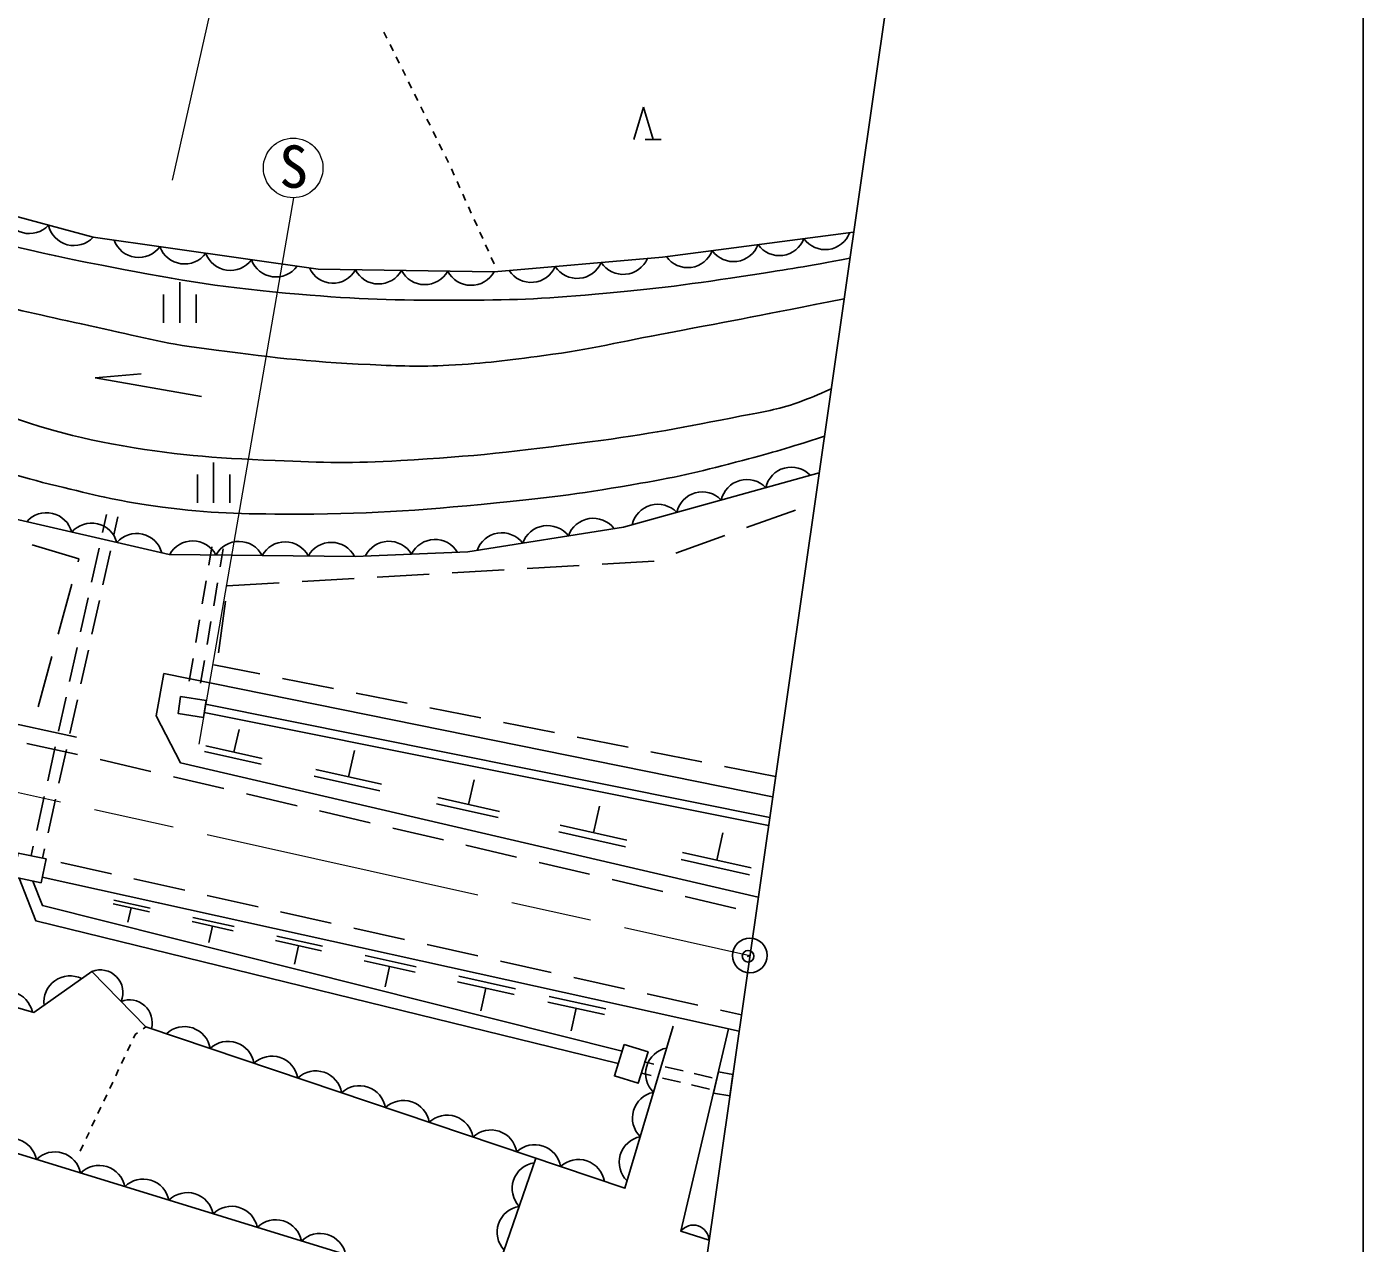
# Model space of a CAD drawing. Units: millimetres, scale not verified. Extents: x 40000 to 680000, y 20000 to 380000.
# Drawn here: x 521169 to 579000, y 258539 to 311157 of the extents above; entities that cross this region are included whole.
import ezdxf
from ezdxf.enums import TextEntityAlignment as Align

# ---------------------------------------------------------------- set-up
doc = ezdxf.new("R2010")
doc.units = ezdxf.units.MM
doc.header["$LTSCALE"] = 1000
doc.header["$PDMODE"] = 32
doc.header["$PDSIZE"] = 500
doc.linetypes.add('CHAIN', pattern=[18.5, 12, -1.5, 3.5, -1.5])
for name, color, linetype, lineweight in [('M-BGD', 7, 'Continuous', 25), ('M-BMK', 2, 'CHAIN', 13), ('M-BMK-SRVR', 3, 'Continuous', 25), ('M-STR-HTXT', 7, 'Continuous', 13), ('M-TTL-BAND', 7, 'Continuous', 25)]:
    doc.layers.add(name, color=color, linetype=linetype, lineweight=lineweight)
doc.layers.add('M-OTRS', color=6, linetype='Continuous')
doc.styles.add('ＭＳ ゴシック', font='')
doc.styles.get('ＭＳ ゴシック').set_extended_font_data('MS Gothic')

msp = doc.modelspace()

# ---------------------------------------------------------------- linework, layer by layer
at = {"layer": 'M-BGD'}
for p, q in [((536757, 310657), (536624, 310926)), ((537023, 310120), (536890, 310388)), ((537289, 309582), (537156, 309851)), ((537555, 309044), (537422, 309313)), ((537821, 308506), (537688, 308775)), ((538087, 307968), (537954, 308237)), ((538353, 307431), (538220, 307699)), ((547436, 306273), (547856, 307673)), ((547856, 307673), (548276, 306273)), ((538619, 306893), (538486, 307162)), ((538885, 306355), (538752, 306624)), ((539151, 305817), (539018, 306086)), ((548626, 306273), (547926, 306273)), ((539417, 305279), (539284, 305548)), ((513171, 304978), (524041, 302050)), ((539666, 304733), (539543, 305007)), ((539913, 304187), (539790, 304460)), ((540160, 303640), (540036, 303913)), ((540406, 303093), (540283, 303366)), ((540653, 302546), (540530, 302819)), ((524041, 302050), (533784, 300670)), ((540900, 301999), (540776, 302272)), ((548681, 301191), (556948, 302273)), ((541146, 301452), (541023, 301725)), ((541393, 300905), (541270, 301178)), ((541388, 300557), (548681, 301191)), ((533784, 300670), (541388, 300557)), ((527094, 298353), (527094, 299578)), ((527794, 298353), (527794, 300103)), ((528494, 298353), (528494, 299578)), ((524131, 295968), (526123, 296147)), ((528735, 295166), (524131, 295968)), ((529252, 290560), (529252, 292310)), ((528552, 290560), (528552, 291785)), ((529952, 290560), (529952, 291785)), ((555455, 291861), (546984, 289511)), ((527328, 288328), (518908, 290271)), ((524622, 290063), (524449, 289281)), ((525110, 289955), (524938, 289174)), ((552316, 289492), (554433, 290254)), ((546984, 289511), (540254, 288441)), ((549258, 288391), (551375, 289153)), ((523428, 288138), (521399, 288744)), ((524298, 288598), (523975, 287133)), ((529183, 288664), (529049, 287875)), ((529676, 288581), (529542, 287792)), ((523393, 288011), (523428, 288138)), ((524787, 288490), (524463, 287025)), ((535382, 288244), (527328, 288328)), ((540254, 288441), (535382, 288244)), ((546072, 287918), (548303, 288047)), ((548303, 288047), (548317, 288052)), ((536338, 287355), (538584, 287485)), ((539583, 287542), (541829, 287672)), ((542827, 287730), (545073, 287860)), ((522526, 284879), (523126, 287047)), ((528933, 287185), (528766, 286199)), ((529426, 287102), (529259, 286116)), ((529849, 286979), (532095, 287109)), ((533093, 287167), (535340, 287297)), ((523824, 286450), (523500, 284985)), ((524312, 286342), (523988, 284877)), ((529469, 284082), (529774, 286312)), ((528649, 285509), (528482, 284523)), ((529142, 285426), (528975, 284440)), ((523349, 284302), (523026, 282837)), ((523837, 284194), (523514, 282729)), ((523322, 280429), (507596, 283853)), ((521659, 281746), (522260, 283915)), ((528365, 283833), (528198, 282847)), ((528858, 283749), (528691, 282763)), ((531259, 283166), (529267, 283562)), ((534446, 282532), (532239, 282971)), ((537634, 281898), (535427, 282337)), ((522875, 282153), (522551, 280689)), ((523363, 282045), (523039, 280581)), ((528909, 281850), (553318, 276961)), ((540821, 281264), (538614, 281703)), ((528849, 281503), (553268, 276611)), ((544009, 280630), (541802, 281069)), ((530137, 279780), (530356, 280760)), ((521174, 280157), (523372, 279676)), ((522400, 280005), (522076, 278540)), ((531362, 279506), (528912, 280054)), ((547196, 279996), (544989, 280435)), ((522888, 279897), (522565, 278433)), ((524349, 279461), (526540, 278948)), ((531308, 279261), (528857, 279808)), ((535095, 278708), (535349, 279846)), ((550384, 279361), (548177, 279800)), ((536517, 278391), (533673, 279026)), ((553571, 278727), (551365, 279166)), ((527513, 278720), (529704, 278207)), ((536454, 278107), (533610, 278741)), ((540289, 277518), (540527, 278585)), ((521925, 277857), (521602, 276392)), ((522414, 277749), (522090, 276284)), ((530678, 277979), (532868, 277466)), ((541623, 277220), (538956, 277816)), ((533842, 277237), (536033, 276724)), ((541563, 276954), (538896, 277549)), ((545697, 276294), (545955, 277448)), ((537006, 276496), (539197, 275983)), ((547139, 275973), (544255, 276616)), ((547075, 275684), (544191, 276328)), ((551030, 275104), (551294, 276287)), ((521451, 275709), (521362, 275307)), ((521939, 275601), (521850, 275199)), ((540171, 275755), (542361, 275242)), ((552508, 274774), (549551, 275434)), ((522638, 275006), (524834, 274515)), ((543335, 275013), (545526, 274500)), ((552442, 274478), (549485, 275138)), ((521843, 274374), (551992, 267714)), ((525809, 274296), (528005, 273805)), ((546499, 274272), (548690, 273759)), ((528981, 273586), (531177, 273095)), ((524903, 273226), (526476, 272879)), ((524938, 273384), (526511, 273036)), ((525690, 273052), (525551, 272423)), ((549664, 273531), (551854, 273018)), ((528324, 272449), (530099, 272057)), ((528363, 272627), (530138, 272235)), ((532152, 272876), (534348, 272385)), ((529211, 272253), (529054, 271543)), ((531984, 271827), (533972, 271388)), ((535324, 272166), (537520, 271675)), ((531940, 271628), (533928, 271189)), ((532934, 271409), (532759, 270613)), ((538495, 271456), (540691, 270965)), ((535763, 270760), (537977, 270271)), ((535812, 270981), (538026, 270492)), ((541667, 270747), (543863, 270255)), ((536870, 270515), (536674, 269630)), ((539859, 270087), (542311, 269546)), ((539805, 269842), (542257, 269300)), ((541031, 269571), (540814, 268591)), ((544838, 270037), (547034, 269545)), ((543718, 268971), (546170, 268430)), ((543772, 269217), (546224, 268675)), ((548010, 269327), (550206, 268835)), ((544944, 268701), (544727, 267720)), ((551182, 268617), (552092, 268413)), ((526206, 267814), (526325, 267901)), ((525789, 267404), (525864, 267563)), ((525864, 267563), (525964, 267636)), ((525532, 266862), (525660, 267133)), ((525019, 265777), (525147, 266048)), ((525275, 266319), (525404, 266590)), ((548300, 266287), (547879, 266385)), ((549567, 265992), (548787, 266173)), ((524762, 265234), (524891, 265506)), ((548187, 265800), (547766, 265898)), ((549453, 265505), (548674, 265686)), ((550833, 265697), (550054, 265879)), ((524506, 264692), (524634, 264963)), ((550719, 265210), (549940, 265392)), ((524249, 264150), (524378, 264421)), ((523993, 263607), (524121, 263878)), ((523736, 263065), (523864, 263336)), ((523480, 262522), (523608, 262794))]:
    msp.add_line(p, q, dxfattribs=at)
for points in [[(553445, 277849), (527103, 283181), (526765, 281351), (527826, 279317), (552823, 273509)], [(499122, 279221), (501065, 277897), (520129, 273167), (519425, 269112), (521481, 268520), (523987, 270294), (526325, 267901), (547050, 260917), (549134, 267929)], [(520843, 274327), (521562, 272490), (546763, 266311)], [(521428, 274206), (521847, 273147), (546931, 266848)], [(551540, 267814), (549472, 259058), (550694, 258667)], [(543194, 262216), (541109, 256158), (518130, 263226), (513737, 264099), (510132, 262775)]]:
    msp.add_lwpolyline(points, dxfattribs=at)
for points in [[(527826, 282186), (528939, 282019), (528811, 281281), (527718, 281456)], [(520797, 275417), (522007, 275166), (521793, 274131), (520583, 274381)], [(547022, 267141), (546597, 265780), (547628, 265458), (548054, 266818)], [(551100, 265952), (550882, 265027), (551590, 264909), (551723, 265842)]]:
    msp.add_lwpolyline(points, close=True, dxfattribs=at)
for centre, radius, start, end in [((521283, 303345), 1133, 192.99335, 316.84838), ((523214, 302825), 1133, 192.99335, 316.84838), ((526017, 302308), 1133, 200.01195, 323.86697), ((553737, 302390), 1133, 215.52787, 339.3829), ((555720, 302650), 1133, 215.52787, 339.3829), ((527997, 302028), 1133, 200.01195, 323.86697), ((529977, 301748), 1133, 200.01195, 323.86697), ((549771, 301871), 1133, 215.52787, 339.3829), ((551754, 302131), 1133, 215.52787, 339.3829), ((531958, 301467), 1133, 200.01195, 323.86697), ((534418, 301156), 1096, 203.31387, 332.24921), ((542996, 301232), 1133, 213.03745, 336.89248), ((544988, 301405), 1133, 213.03745, 336.89248), ((546981, 301578), 1133, 213.03745, 336.89248), ((536396, 301164), 1133, 207.22372, 331.07875), ((538396, 301135), 1133, 207.22372, 331.07875), ((540396, 301105), 1133, 207.22372, 331.07875), ((554253, 290974), 1133, 43.57792, 167.43295), ((552326, 290439), 1133, 43.57792, 167.43295), ((550398, 289905), 1133, 43.57792, 167.43295), ((548471, 289370), 1133, 43.57792, 167.43295), ((522024, 289005), 1133, 15.07787, 138.9329), ((545678, 288763), 1133, 37.10666, 160.96168), ((523973, 288555), 1133, 15.07787, 138.9329), ((525921, 288105), 1133, 15.07787, 138.9329), ((541727, 288135), 1133, 37.10666, 160.96168), ((543702, 288449), 1133, 37.10666, 160.96168), ((528350, 287784), 1133, 27.4715, 151.32653), ((530349, 287763), 1133, 27.4715, 151.32653), ((532349, 287742), 1133, 27.4715, 151.32653), ((534349, 287721), 1133, 27.4715, 151.32653), ((536840, 287769), 1133, 30.38955, 154.24458), ((538838, 287850), 1133, 30.38955, 154.24458), ((523042, 268972), 1133, 63.36583, 187.22086), ((524350, 269382), 982, 336.92801, 111.70787), ((520306, 268303), 1133, 12.02348, 135.87851), ((525617, 268085), 982, 344.38167, 111.70787), ((527988, 266777), 1133, 9.45091, 133.30593), ((529884, 266139), 1133, 9.45091, 133.30593), ((531779, 265500), 1133, 9.45091, 133.30593), ((549080, 265873), 1133, 101.52113, 225.37616), ((533674, 264861), 1133, 9.45091, 133.30593), ((535570, 264223), 1133, 9.45091, 133.30593), ((548510, 263956), 1133, 101.52113, 225.37616), ((537465, 263584), 1133, 9.45091, 133.30593), ((539360, 262945), 1133, 9.45091, 133.30593), ((541255, 262307), 1133, 9.45091, 133.30593), ((547940, 262039), 1133, 101.52113, 225.37616), ((520474, 261947), 1133, 10.97469, 134.82972), ((543151, 261668), 1133, 9.45091, 133.30593), ((522386, 261359), 1133, 10.97469, 134.82972), ((543306, 260905), 1133, 99.07999, 222.93502), ((545046, 261030), 1133, 9.45091, 133.30593), ((524298, 260771), 1133, 10.97469, 134.82972), ((526209, 260183), 1133, 10.97469, 134.82972), ((528121, 259595), 1133, 10.97469, 134.82972), ((530032, 259007), 1133, 10.97469, 134.82972), ((542656, 259014), 1133, 99.07999, 222.93502), ((531944, 258419), 1133, 10.97469, 134.82972), ((550012, 258640), 683, 2.19841, 142.24992), ((533856, 257831), 1133, 10.97469, 134.82972)]:
    msp.add_arc(centre, radius, start, end, dxfattribs=at)
for points, knots in [([(556534, 299388), (552853, 298663), (551918, 298475), (548952, 297922), (546842, 297529), (545673, 297225), (543546, 296936), (541946, 296719), (541046, 296599), (539434, 296514), (538105, 296444), (537357, 296483), (536027, 296542), (533213, 296667), (531642, 296873), (528849, 297234), (527005, 297472), (525998, 297771), (524181, 298163), (520661, 298922), (518698, 299396), (515217, 300316), (512494, 301035), (510912, 301289), (508289, 302315), (506933, 302846), (506190, 303198), (504910, 303892), (504016, 304377), (503468, 304586), (502668, 305215), (502051, 305700), (501826, 305917), (501204, 306590)], [0, 0, 0, 0, 1, 1, 1, 2, 2, 2, 3, 3, 3, 4, 4, 4, 5, 5, 5, 6, 6, 6, 7, 7, 7, 8, 8, 8, 9, 9, 9, 10, 10, 10, 11, 11, 11, 11]), ([(555682, 293444), (554005, 292910), (553539, 292770), (552147, 292401), (550435, 291946), (549468, 291708), (547722, 291408), (545301, 290991), (543936, 290794), (541491, 290560), (537917, 290218), (535902, 290064), (532312, 290078), (530093, 290086), (528839, 290123), (526642, 290435), (524998, 290668), (524092, 290906), (522478, 291296), (520735, 291716), (519786, 292053), (518071, 292576), (516729, 292985), (515957, 293165), (514653, 293684), (512679, 294469), (511630, 295047), (509746, 296029), (507477, 297212), (506224, 297914), (504027, 299226), (502005, 300434), (500878, 301122), (498912, 302418), (498357, 302784), (498175, 302900), (497496, 303363)], [0, 0, 0, 0, 1, 1, 1, 2, 2, 2, 3, 3, 3, 4, 4, 4, 5, 5, 5, 6, 6, 6, 7, 7, 7, 8, 8, 8, 9, 9, 9, 10, 10, 10, 11, 11, 11, 12, 12, 12, 12]), ([(555977, 295502), (555325, 295192), (555114, 295110), (554542, 294907), (553617, 294578), (553060, 294514), (552097, 294324), (549546, 293819), (548114, 293539), (545536, 293200), (542350, 292783), (540558, 292575), (537350, 292393), (535235, 292273), (534042, 292301), (531925, 292393), (529145, 292514), (527575, 292619), (524838, 293118), (522347, 293573), (521009, 294107), (518615, 294928), (515840, 295879), (514362, 296630), (511715, 297894), (510579, 298436), (510002, 298861), (508867, 299405), (507773, 299929), (507130, 300157), (505995, 300585), (504735, 301059), (504031, 301336), (502741, 301719), (501711, 302025), (501126, 302208), (500058, 302328), (499612, 302379), (499448, 302401), (498912, 302418)], [0, 0, 0, 0, 1, 1, 1, 2, 2, 2, 3, 3, 3, 4, 4, 4, 5, 5, 5, 6, 6, 6, 7, 7, 7, 8, 8, 8, 9, 9, 9, 10, 10, 10, 11, 11, 11, 12, 12, 12, 13, 13, 13, 13]), ([(556786, 301141), (554763, 300770), (554220, 300683), (552569, 300428), (549924, 300020), (548435, 299823), (545769, 299584), (543417, 299372), (542090, 299333), (539728, 299330), (537077, 299327), (535588, 299361), (532946, 299588), (529735, 299865), (527944, 300158), (524780, 300771), (522810, 301153), (522141, 301290), (519761, 301866)], [0, 0, 0, 0, 1, 1, 1, 2, 2, 2, 3, 3, 3, 4, 4, 4, 5, 5, 5, 6, 6, 6, 6])]:
    msp.add_open_spline(points, degree=3, knots=knots, dxfattribs=at)
at = {"layer": 'M-BMK'}
msp.add_lwpolyline([(316887, 315879), (425075, 297783), (474804, 288286), (552461, 270987)], dxfattribs=at)
at = {"layer": 'M-BMK-SRVR'}
msp.add_line((547061, 233330), (560833, 329366), dxfattribs=at)
msp.add_circle((552461, 270987), 750, dxfattribs=at)
at = {"layer": 'M-OTRS'}
msp.add_point((552382, 270953), dxfattribs=at)
at = {"layer": 'M-STR-HTXT'}
msp.add_line((532715, 303758), (528610, 280123), dxfattribs=at)
msp.add_lwpolyline([(552056, 318311), (531250, 321367), (527469, 304527)], dxfattribs=at)
msp.add_circle((532697, 305048), 1290, dxfattribs=at)
at = {"layer": 'M-TTL-BAND'}
msp.add_line((579000, 20000), (579000, 370000), dxfattribs=at)

# ---------------------------------------------------------------- texts
at = {"layer": 'M-STR-HTXT', "style": 'ＭＳ ゴシック'}
msp.add_text('S', height=1833, dxfattribs=at).set_placement((532716, 303641), align=Align.BOTTOM_CENTER)

doc.saveas('drawing.dxf')
